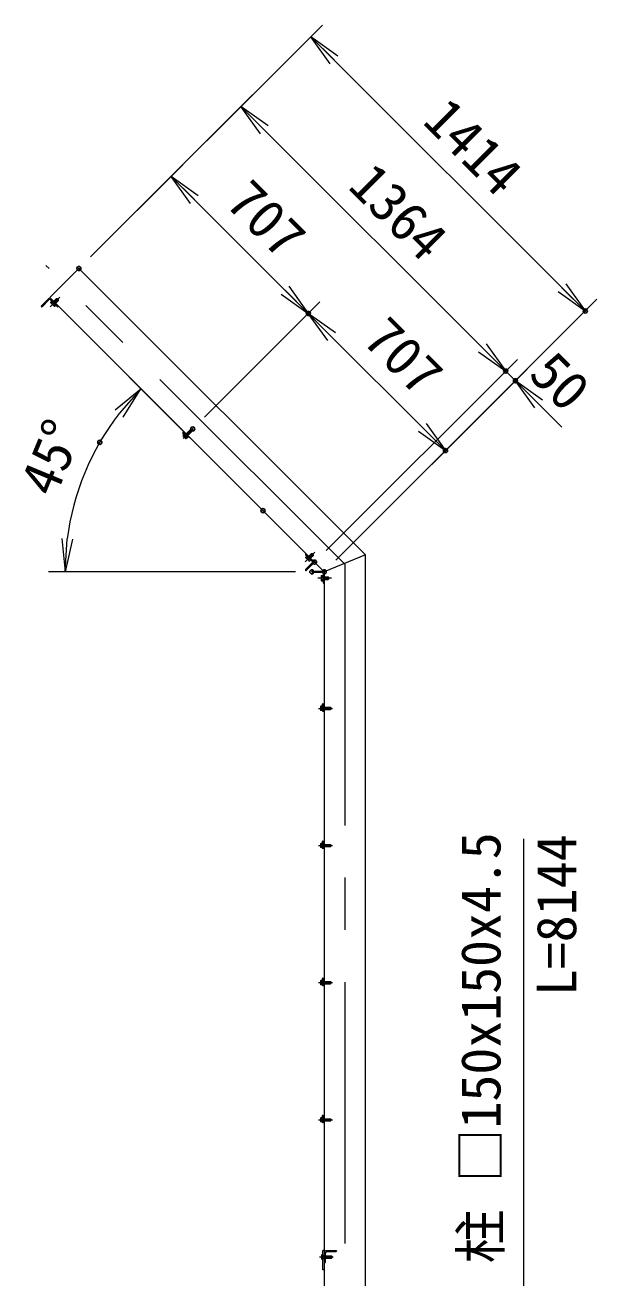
# Model space of a CAD drawing. Units: millimetres at full size. Extents: x -12600 to 12600, y -8910 to 8910.
# Drawn here: x -867 to 1216, y -115 to 4453 of the extents above; entities that cross this region are included whole.
import ezdxf
from ezdxf.enums import TextEntityAlignment as Align

# ---------------------------------------------------------------- set-up
doc = ezdxf.new("R2010")
doc.units = ezdxf.units.MM
doc.header["$LTSCALE"] = 30
doc.header["$PDMODE"] = 32
doc.header["$PDSIZE"] = 15
doc.linetypes.add('USER1', pattern=[50.8, 31.75, -6.35, 6.35, -6.35])
for name, color, linetype, lineweight in [('0-0_D-STR1', 1, 'Continuous', 18), ('0-1_D-BMK', 2, 'USER1', 13), ('0-3_0', 7, 'Continuous', 18), ('0-6_D-STR3', 3, 'Continuous', 13), ('0-7_D-STR-DIM', 7, 'Continuous', 13), ('0-A_D-STR-TXT', 7, 'Continuous', 13)]:
    doc.layers.add(name, color=color, linetype=linetype, lineweight=lineweight)
doc.layers.add('0-8_Defpoints', color=253, linetype='Continuous')
doc.styles.add('ＭＳ ゴシック', font='')
doc.styles.get('ＭＳ ゴシック').set_extended_font_data('MS Gothic')

# ---------------------------------------------------------------- blocks, each defined once
blk = doc.blocks.new('_Open')
at = {"layer": '0-3_0'}
blk.add_line((-30, 5), (0, 0), dxfattribs=at)
blk.add_lwpolyline([(-30, -5), (0, 0), (-30, 0)], dxfattribs=at)

msp = doc.modelspace()

# ---------------------------------------------------------------- linework, layer by layer
at = {"layer": '0-0_D-STR1'}
for p, q in [((-671.04, 3565.47), (-777.11, 3459.4)), ((-671.04, 3565.47), (372.74, 2521.68)), ((-808.93, 3427.58), (-780.64, 3455.87)), ((-808.93, 3427.58), (-808.22, 3426.87)), ((-803.98, 3426.87), (-780.29, 3450.56)), ((222.74, 2459.55), (-777.11, 3459.4)), ((-773.92, 3450.56), (-750.24, 3426.87)), ((-773.57, 3455.87), (-745.29, 3427.58)), ((-745.99, 3426.87), (-745.29, 3427.58)), ((154.86, 2526.02), (155.57, 2526.73)), ((178.55, 2498.09), (154.86, 2521.78)), ((183.85, 2498.44), (155.57, 2526.73)), ((372.74, 2521.68), (222.74, 2459.55)), ((154.86, 2468.04), (178.55, 2491.73)), ((155.57, 2463.09), (183.85, 2491.37)), ((155.57, 2463.09), (154.86, 2463.8)), ((177.74, 2461.68), (177.74, 2460.68)), ((177.74, 2461.68), (217.74, 2461.68)), ((180.74, 2457.68), (214.24, 2457.68)), ((218.74, 2453.18), (218.74, 2419.68)), ((222.74, 2456.68), (222.74, 2416.68)), ((221.74, 2416.68), (222.74, 2416.68)), ((222.74, -20.82), (222.74, -60.82)), ((226.74, -24.32), (226.74, -57.82)), ((267.74, -15.82), (227.74, -15.82)), ((264.74, -19.82), (231.24, -19.82)), ((267.74, -15.82), (267.74, -16.82)), ((223.74, -60.82), (222.74, -60.82))]:
    msp.add_line(p, q, dxfattribs=at)
msp.add_lwpolyline([(222.74, 2459.55), (222.74, -4268.32), (372.74, -4268.32), (372.74, 2521.68)], dxfattribs=at)
for centre, radius, start, end in [((-806.1, 3429), 3, 225, 315), ((-777.11, 3452.33), 5, 45, 135), ((-777.11, 3447.38), 4.5, 45, 135), ((-748.12, 3429), 3, 225, 315), ((156.98, 2523.9), 3, 135, 225), ((156.98, 2465.92), 3, 135, 225), ((175.37, 2494.91), 4.5, 315, 45), ((180.32, 2494.91), 5, 315, 45), ((180.74, 2460.68), 3, 180, 270), ((214.24, 2453.18), 4.5, 0, 90), ((217.74, 2456.68), 5, 0, 90), ((221.74, 2419.68), 3, 180, 270), ((227.74, -20.82), 5, 90, 180), ((231.24, -24.32), 4.5, 90, 180), ((264.74, -16.82), 3, 270, 0), ((223.74, -57.82), 3, 270, 0)]:
    msp.add_arc(centre, radius, start, end, dxfattribs=at)
at = {"layer": '0-1_D-BMK'}
for p, q in [((297.74, 2487.57), (-791.12, 3576.44)), ((-740.41, 3460.75), (-775.76, 3425.39)), ((-291.56, 2945.1), (-256.2, 2980.46)), ((188.73, 2531.61), (153.38, 2496.25)), ((297.74, 2487.57), (297.74, -4368.32)), ((249.64, 2436.68), (199.64, 2436.68)), ((202.41, 1961.68), (252.41, 1961.68)), ((202.41, 1461.68), (252.41, 1461.68)), ((202.41, 961.68), (252.41, 961.68)), ((202.41, 461.68), (252.41, 461.68)), ((205.91, -38.32), (255.91, -38.32))]:
    msp.add_line(p, q, dxfattribs=at)
at = {"layer": '0-6_D-STR3'}
for p, q in [((-773.51, 3441.52), (-769.2, 3445.84)), ((-773.04, 3439.78), (-773.51, 3441.52)), ((-773.04, 3439.78), (-761.37, 3428.11)), ((-770.04, 3438.05), (-765.73, 3442.37)), ((-769.2, 3445.84), (-755.32, 3431.96)), ((-763.1, 3431.11), (-758.79, 3435.43)), ((-762.96, 3445.26), (-752.71, 3455.51)), ((-762.33, 3444.62), (-751.44, 3455.51)), ((-761.37, 3428.11), (-759.63, 3427.64)), ((-759.63, 3427.64), (-755.32, 3431.96)), ((-756.53, 3438.82), (-745.64, 3449.71)), ((-755.89, 3438.19), (-745.64, 3448.44)), ((-752.71, 3455.51), (-750.59, 3455.51)), ((-750.59, 3455.51), (-745.64, 3450.56)), ((-292.03, 2967.26), (-288.5, 2970.79)), ((-288.5, 2970.79), (-286.37, 2968.67)), ((-283.55, 2958.77), (-263.89, 2978.43)), ((-283.02, 2958.24), (-262.83, 2978.43)), ((-278.42, 2953.64), (-258.23, 2973.83)), ((-277.89, 2953.11), (-258.23, 2972.77)), ((-263.89, 2978.43), (-262.19, 2978.43)), ((-263.89, 2978.43), (-258.23, 2972.77)), ((-262.19, 2978.43), (-258.23, 2974.47)), ((-258.23, 2972.77), (-258.23, 2974.47)), ((-292.03, 2963.01), (-277.89, 2948.87)), ((-288.15, 2959.13), (-291.4, 2955.87)), ((-291.04, 2954.53), (-291.4, 2955.87)), ((-291.04, 2954.53), (-282.13, 2945.62)), ((-289.56, 2965.49), (-286.37, 2968.67)), ((-289.56, 2964.78), (-276.12, 2951.35)), ((-285.49, 2956.47), (-288.75, 2953.22)), ((-288.15, 2959.13), (-277.53, 2948.51)), ((-280.19, 2951.17), (-283.44, 2947.91)), ((-282.13, 2945.62), (-280.79, 2945.26)), ((-277.53, 2948.51), (-280.79, 2945.26)), ((-275.41, 2951.35), (-272.23, 2954.53)), ((-273.65, 2948.87), (-270.11, 2952.41)), ((-272.23, 2954.53), (-270.11, 2952.41)), ((155.63, 2512.39), (159.94, 2516.7)), ((156.1, 2510.64), (155.63, 2512.39)), ((159.1, 2508.92), (163.41, 2513.23)), ((173.82, 2502.82), (159.94, 2516.7)), ((166.81, 2515.48), (177.7, 2526.37)), ((172.61, 2509.69), (183.5, 2520.58)), ((173.24, 2509.05), (183.5, 2519.3)), ((183.5, 2519.3), (176.43, 2526.37)), ((183.5, 2521.42), (178.55, 2526.37)), ((183.5, 2519.3), (183.5, 2521.42)), ((167.76, 2498.97), (156.1, 2510.64)), ((166.04, 2501.98), (170.35, 2506.29)), ((167.76, 2498.97), (169.51, 2498.51)), ((169.51, 2498.51), (173.82, 2502.82)), ((211.74, 2444.93), (212.65, 2446.5)), ((211.74, 2444.93), (211.74, 2428.43)), ((211.74, 2428.43), (212.65, 2426.87)), ((212.65, 2446.5), (218.74, 2446.5)), ((212.65, 2441.59), (218.74, 2441.59)), ((212.65, 2431.78), (218.74, 2431.78)), ((212.65, 2426.87), (218.74, 2426.87)), ((218.74, 2446.5), (218.74, 2426.87)), ((222.74, 2441.68), (237.24, 2441.68)), ((222.74, 2440.78), (238.14, 2440.78)), ((222.74, 2432.58), (238.14, 2432.58)), ((222.74, 2431.68), (237.24, 2431.68)), ((237.24, 2441.68), (238.74, 2440.18)), ((238.74, 2440.18), (238.74, 2433.18)), ((209.44, 1967.98), (210.14, 1969.19)), ((209.44, 1967.98), (209.44, 1955.38)), ((214.74, 1969.19), (210.14, 1969.19)), ((214.74, 1965.44), (210.14, 1965.44)), ((214.74, 1974.68), (214.74, 1954.68)), ((214.74, 1969.19), (214.74, 1954.18)), ((217.74, 1977.68), (222.74, 1977.68)), ((217.74, 1974.18), (217.74, 1955.18)), ((217.74, 1965.68), (245.54, 1965.68)), ((217.74, 1964.93), (246.29, 1964.93)), ((218.24, 1974.68), (222.74, 1974.68)), ((222.74, 1977.68), (222.74, 1974.68)), ((245.54, 1965.68), (246.74, 1964.48)), ((245.54, 1965.68), (245.54, 1957.68)), ((246.74, 1964.48), (246.74, 1958.88)), ((209.44, 1955.38), (210.14, 1954.18)), ((214.74, 1957.93), (210.14, 1957.93)), ((214.74, 1954.18), (210.14, 1954.18)), ((217.74, 1958.43), (246.29, 1958.43)), ((217.74, 1957.68), (245.54, 1957.68)), ((217.74, 1951.68), (222.74, 1951.68)), ((218.24, 1954.68), (222.74, 1954.68)), ((222.74, 1954.68), (222.74, 1951.68)), ((245.54, 1957.68), (246.74, 1958.88)), ((209.44, 1467.98), (210.14, 1469.19)), ((209.44, 1467.98), (209.44, 1455.38)), ((214.74, 1469.19), (210.14, 1469.19)), ((214.74, 1465.44), (210.14, 1465.44)), ((214.74, 1474.68), (214.74, 1454.68)), ((214.74, 1469.19), (214.74, 1454.18)), ((217.74, 1477.68), (222.74, 1477.68)), ((217.74, 1474.18), (217.74, 1455.18)), ((217.74, 1465.68), (245.54, 1465.68)), ((217.74, 1464.93), (246.29, 1464.93)), ((218.24, 1474.68), (222.74, 1474.68)), ((222.74, 1477.68), (222.74, 1474.68)), ((245.54, 1465.68), (246.74, 1464.48)), ((245.54, 1465.68), (245.54, 1457.68)), ((246.74, 1464.48), (246.74, 1458.88)), ((209.44, 1455.38), (210.14, 1454.18)), ((214.74, 1457.93), (210.14, 1457.93)), ((214.74, 1454.18), (210.14, 1454.18)), ((217.74, 1458.43), (246.29, 1458.43)), ((217.74, 1457.68), (245.54, 1457.68)), ((217.74, 1451.68), (222.74, 1451.68)), ((218.24, 1454.68), (222.74, 1454.68)), ((222.74, 1454.68), (222.74, 1451.68)), ((245.54, 1457.68), (246.74, 1458.88)), ((209.44, 967.98), (210.14, 969.19)), ((209.44, 967.98), (209.44, 955.38)), ((214.74, 969.19), (210.14, 969.19)), ((214.74, 965.44), (210.14, 965.44)), ((214.74, 974.68), (214.74, 954.68)), ((214.74, 969.19), (214.74, 954.18)), ((217.74, 977.68), (222.74, 977.68)), ((217.74, 974.18), (217.74, 955.18)), ((217.74, 965.68), (245.54, 965.68)), ((217.74, 964.93), (246.29, 964.93)), ((218.24, 974.68), (222.74, 974.68)), ((222.74, 977.68), (222.74, 974.68)), ((245.54, 965.68), (245.54, 957.68)), ((209.44, 955.38), (210.14, 954.18)), ((214.74, 957.93), (210.14, 957.93)), ((214.74, 954.18), (210.14, 954.18)), ((217.74, 958.43), (246.29, 958.43)), ((217.74, 957.68), (245.54, 957.68)), ((217.74, 951.68), (222.74, 951.68)), ((218.24, 954.68), (222.74, 954.68)), ((222.74, 954.68), (222.74, 951.68)), ((245.54, 957.68), (246.74, 958.88)), ((209.44, 467.98), (210.14, 469.19)), ((209.44, 467.98), (209.44, 455.38)), ((214.74, 469.19), (210.14, 469.19)), ((214.74, 465.44), (210.14, 465.44)), ((214.74, 457.93), (210.14, 457.93)), ((214.74, 474.68), (214.74, 454.68)), ((214.74, 469.19), (214.74, 454.18)), ((217.74, 477.68), (222.74, 477.68)), ((217.74, 474.18), (217.74, 455.18)), ((217.74, 465.68), (245.54, 465.68)), ((217.74, 464.93), (246.29, 464.93)), ((217.74, 458.43), (246.29, 458.43)), ((217.74, 457.68), (245.54, 457.68)), ((218.24, 474.68), (222.74, 474.68)), ((222.74, 477.68), (222.74, 474.68)), ((245.54, 465.68), (246.74, 464.48)), ((245.54, 465.68), (245.54, 457.68)), ((245.54, 457.68), (246.74, 458.88)), ((246.74, 464.48), (246.74, 458.88)), ((209.44, 455.38), (210.14, 454.18)), ((214.74, 454.18), (210.14, 454.18)), ((217.74, 451.68), (222.74, 451.68)), ((218.24, 454.68), (222.74, 454.68)), ((222.74, 454.68), (222.74, 451.68)), ((212.94, -32.02), (213.64, -30.81)), ((212.94, -32.02), (212.94, -44.62)), ((212.94, -44.62), (213.64, -45.82)), ((218.24, -30.81), (213.64, -30.81)), ((218.24, -34.56), (213.64, -34.56)), ((218.24, -42.07), (213.64, -42.07)), ((218.24, -85.32), (218.24, -15.32)), ((222.74, -15.32), (218.24, -15.32)), ((218.24, -30.81), (218.24, -45.82)), ((226.74, -34.32), (249.04, -34.32)), ((226.74, -35.07), (249.79, -35.07)), ((226.74, -41.57), (249.79, -41.57)), ((226.74, -42.32), (249.04, -42.32)), ((249.04, -34.32), (249.04, -42.32)), ((249.04, -34.32), (250.24, -35.52)), ((249.04, -42.32), (250.24, -41.12)), ((250.24, -35.52), (250.24, -41.12)), ((218.24, -45.82), (213.64, -45.82)), ((222.74, -85.32), (218.24, -85.32))]:
    msp.add_line(p, q, dxfattribs=at)
for points in [[(-752.71, 3455.51), (-745.64, 3448.44), (-745.64, 3450.56)], [(166.17, 2516.12), (176.43, 2526.37), (178.55, 2526.37)], [(237.24, 2441.68), (237.24, 2431.68), (238.74, 2433.18)], [(245.54, 965.68), (246.74, 964.48), (246.74, 958.88)]]:
    msp.add_lwpolyline(points, dxfattribs=at)
for centre, radius, start, end in [((-769.24, 3442.33), 4.34, 190.61575, 259.38425), ((-755.62, 3445.53), 16.24, 207.41205, 242.58795), ((-758.83, 3431.91), 4.34, 190.61575, 259.38425), ((-289.91, 2965.13), 3, 135, 225), ((-288.14, 2956.48), 3.32, 190.61585, 259.38415), ((-289.2, 2965.13), 0.5, 135, 225), ((-277.72, 2958.94), 12.42, 207.4121, 242.5879), ((-280.18, 2948.52), 3.32, 190.61585, 259.38415), ((-275.77, 2950.99), 3, 225, 315), ((-275.77, 2951.7), 0.5, 225, 315), ((159.9, 2513.19), 4.34, 190.61575, 259.38425), ((173.52, 2516.39), 16.24, 207.41205, 242.58795), ((170.31, 2502.78), 4.34, 190.61575, 259.38425), ((216.23, 2444.05), 4.34, 145.61575, 214.38425), ((216.23, 2429.32), 4.34, 145.61575, 214.38425), ((228.13, 2436.68), 16.24, 162.41205, 197.58795), ((212.88, 1967.31), 3.32, 145.61585, 214.38415), ((221.98, 1961.68), 12.42, 162.4121, 197.5879), ((217.74, 1974.68), 3, 90, 180), ((218.24, 1974.18), 0.5, 90, 180), ((212.88, 1956.06), 3.32, 145.61585, 214.38415), ((217.74, 1954.68), 3, 180, 270), ((218.24, 1955.18), 0.5, 180, 270), ((212.88, 1467.31), 3.32, 145.61585, 214.38415), ((221.98, 1461.68), 12.42, 162.4121, 197.5879), ((217.74, 1474.68), 3, 90, 180), ((218.24, 1474.18), 0.5, 90, 180), ((212.88, 1456.06), 3.32, 145.61585, 214.38415), ((217.74, 1454.68), 3, 180, 270), ((218.24, 1455.18), 0.5, 180, 270), ((212.88, 967.31), 3.32, 145.61585, 214.38415), ((221.98, 961.68), 12.42, 162.4121, 197.5879), ((217.74, 974.68), 3, 90, 180), ((218.24, 974.18), 0.5, 90, 180), ((212.88, 956.06), 3.32, 145.61585, 214.38415), ((217.74, 954.68), 3, 180, 270), ((218.24, 955.18), 0.5, 180, 270), ((212.88, 467.31), 3.32, 145.61585, 214.38415), ((221.98, 461.68), 12.42, 162.4121, 197.5879), ((212.88, 456.06), 3.32, 145.61585, 214.38415), ((217.74, 474.68), 3, 90, 180), ((218.24, 474.18), 0.5, 90, 180), ((217.74, 454.68), 3, 180, 270), ((218.24, 455.18), 0.5, 180, 270), ((216.38, -32.69), 3.32, 145.61585, 214.38415), ((225.48, -38.32), 12.42, 162.4121, 197.5879), ((216.38, -43.94), 3.32, 145.61585, 214.38415)]:
    msp.add_arc(centre, radius, start, end, dxfattribs=at)
at = {"layer": '0-7_D-STR-DIM'}
for p, q in [((-628.61, 3607.89), (216.38, 4452.89)), ((173.95, 4410.46), (1173.8, 3410.61)), ((-628.61, 3607.89), (-38.18, 4198.33)), ((-80.61, 4155.9), (883.89, 3191.41)), ((-628.61, 3607.89), (-292.74, 3943.77)), ((-335.17, 3901.34), (164.76, 3401.42)), ((-213.77, 3022.89), (207.19, 3443.85)), ((-213.77, 3022.89), (207.19, 3443.85)), ((265.17, 2501.98), (1216.23, 3453.04)), ((164.76, 3401.42), (664.68, 2901.49)), ((799.03, 3276.26), (714.18, 3361.11)), ((229.81, 2537.33), (926.31, 3233.83)), ((229.81, 2537.33), (926.31, 3233.83)), ((265.17, 2501.98), (961.67, 3198.48)), ((-42.6, 2724.9), (-487.27, 3169.57)), ((883.89, 3191.41), (919.24, 3156.05)), ((1004.1, 3071.2), (1088.95, 2986.35)), ((265.17, 2501.98), (707.11, 2943.92)), ((117.74, 2459.55), (-781.37, 2459.55))]:
    msp.add_line(p, q, dxfattribs=at)
msp.add_arc((222.74, 2459.55), 944.11, 142.28739, 172.71246, dxfattribs=at)
at = {"layer": '0-8_Defpoints'}
for p in [(-671.04, 3565.47), (164.76, 3401.42), (1173.8, 3410.61), (883.89, 3191.41), (919.24, 3156.05), (-256.2, 2980.46), (-594.88, 2931.61), (664.68, 2901.49), (-0.17, 2682.47), (177.74, 2459.55), (187.39, 2494.91), (222.74, 2459.55), (222.74, 2459.55)]:
    msp.add_point(p, dxfattribs=at)
at = {"layer": '0-A_D-STR-TXT'}
msp.add_lwpolyline([(949.16, 1486.17), (949.16, -220.66), (374.58, -470.68)], dxfattribs=at)

# ---------------------------------------------------------------- block references
at = {"layer": '0-7_D-STR-DIM', "xscale": 4, "yscale": 4}
for p, rotation in [((173.95, 4410.46), 135), ((-80.61, 4155.9), 135), ((-335.17, 3901.34), 135), ((164.76, 3401.42), 315), ((1173.8, 3410.61), 315), ((164.76, 3401.42), 135), ((883.89, 3191.41), 315), ((883.89, 3191.41), 315), ((919.24, 3156.05), 135), ((-444.85, 3127.14), 48.6437), ((664.68, 2901.49), 315), ((-721.37, 2459.55), 266.35616)]:
    msp.add_blockref('_Open', p, dxfattribs=dict(at, rotation=rotation))

# ---------------------------------------------------------------- texts
at = {"layer": '0-7_D-STR-DIM', "style": 'ＭＳ ゴシック'}
for s, rotation, p in [('1414', 315, (545.97, 4067.08)), ('1364', 315, (273.73, 3830.2)), ('707', 315, (-174.02, 3768.83)), ('707', 315, (325.9, 3268.91)), ('50', 315, (931.49, 3143.19)), ('45°', 67.5, (-717.92, 2708.59))]:
    msp.add_text(s, height=144.3, rotation=rotation, dxfattribs=at).set_placement(p, align=Align.BOTTOM_LEFT)
at = {"layer": '0-A_D-STR-TXT', "style": 'ＭＳ ゴシック'}
for s, p in [('柱 □150x150x4.5', (908.35, -61.8)), ('L=8144', (1184.05, 912.82))]:
    msp.add_text(s, height=144.3, rotation=90, dxfattribs=at).set_placement(p, align=Align.BOTTOM_LEFT)

doc.saveas('drawing.dxf')
